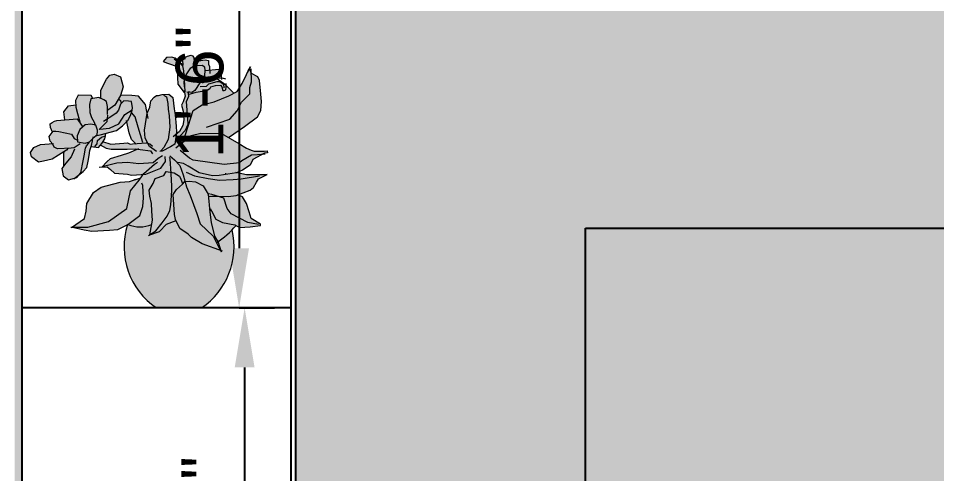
# Model space of a CAD drawing. Header units: inches. Extents: x 213 to 17763, y -4830 to 1802.
# Drawn here: x 4606.13 to 4644.66, y 1043.46 to 1062.54 of the extents above; entities that cross this region are included whole.
import ezdxf

# ---------------------------------------------------------------- set-up
doc = ezdxf.new("R2010")
doc.units = ezdxf.units.IN
doc.header["$MEASUREMENT"] = 0
doc.linetypes.add('ACAD_ISO02W100', pattern=[15, 12, -3])
doc.linetypes.add('AUDIT_D_060311083008-3', pattern=[0])
doc.layers.add('.', color=30, linetype='Continuous')
doc.styles.get("Standard").update_dxf_attribs({"font": 'arial.ttf'})
doc.dimstyles.new('ISO-25', dxfattribs={"dimtxt": 4.5, "dimasz": 2.5, "dimexe": 1.25, "dimexo": 0.625, "dimtad": 1, "dimdec": 0, "dimlunit": 4, "dimtxsty": 'Standard', "dimcen": 2.5, "dimadec": 0, "dimazin": 0, "dimtfac": 1, "dimtdec": 0, "dimtmove": 0, "dimatfit": 3, "dimfxl": 1, "dimarcsym": 0})

# ---------------------------------------------------------------- blocks, each defined once
blk = doc.blocks.new('dreyrtujh')
at = {"lineweight": 0, "true_color": 0x139b48, "transparency": 33554687}
h = blk.add_hatch(color=114, dxfattribs=at)
h.dxf.hatch_style = 1
h.paths.add_polyline_path([(60748.748, 1064.313), (60749.113, 1065.47), (60749.445, 1065.677), (60749.898, 1065.799), (60750.436, 1066.02), (60750.627, 1066.117, 0.026953), (60750.342, 1066.389), (60750.346, 1066.336), (60750.329, 1066.243), (60750.262, 1066.216), (60750.216, 1066.212), (60750.184, 1066.348), (60750.133, 1066.414), (60749.95, 1066.402), (60749.769, 1066.344), (60749.749, 1066.296), (60749.661, 1066.244), (60749.572, 1066.192), (60749.457, 1066.184), (60749.229, 1066.146), (60748.935, 1066.066), (60748.93, 1066.143), (60749.069, 1066.135), (60749.179, 1066.212), (60749.367, 1066.501), (60749.523, 1066.58), (60749.532, 1066.742), (60749.489, 1066.739), (60749.394, 1066.779), (60749.322, 1066.82), (60749.273, 1066.863), (60749.22, 1066.975), (60749.151, 1067.073, 0.004351), (60749.091, 1067.093), (60749.074, 1067.08), (60749.03, 1067.054), (60748.863, 1066.789), (60748.824, 1066.695), (60748.788, 1066.531), (60748.782, 1066.623), (60748.761, 1066.944), (60748.725, 1067.126), (60748.657, 1067.205, 0.008526), (60748.534, 1067.227), (60748.54, 1067.136), (60748.554, 1066.93), (60748.547, 1066.699), (60748.564, 1066.447), (60748.799, 1066.14), (60748.824, 1066.004), (60748.746, 1065.791), (60748.685, 1065.672), (60748.746, 1065.445), (60748.768, 1065.124), (60748.736, 1064.915), (60748.612, 1064.699), (60748.489, 1064.596), (60748.499, 1064.669), (60748.483, 1064.898), (60748.456, 1065.311), (60748.417, 1065.538), (60748.367, 1065.95), (60748.22, 1066.078), (60747.967, 1066.061), (60747.831, 1066.029), (60747.762, 1066.024), (60747.673, 1065.972), (60747.545, 1065.825), (60747.515, 1065.593), (60747.414, 1065.379), (60747.318, 1064.75), (60747.338, 1064.452), (60747.44, 1064.253), (60747.373, 1064.27), (60746.868, 1064.236), (60746.777, 1064.23), (60746.682, 1064.27), (60746.544, 1064.261), (60746.223, 1064.239), (60746.062, 1064.228), (60745.777, 1064.316), (60745.738, 1064.252), (60745.686, 1064.194), (60745.888, 1064.078), (60746.074, 1064.045), (60746.443, 1064.047), (60746.674, 1064.039), (60746.972, 1064.059), (60747.054, 1064.044), (60746.729, 1063.905), (60746.459, 1063.817), (60746.052, 1063.698), (60745.922, 1063.574), (60745.728, 1063.376), (60745.934, 1063.39), (60746.057, 1063.283), (60746.203, 1063.155), (60746.69, 1063.119), (60746.831, 1063.082), (60747.014, 1063.094), (60747.271, 1063.112), (60747.12, 1062.894), (60746.801, 1062.504), (60746.66, 1061.85), (60745.978, 1061.366), (60745.209, 1061.153), (60744.641, 1061.157), (60745.077, 1061.052), (60745.357, 1061.002), (60746.023, 1061.047), (60746.321, 1061.067), (60746.7, 1061.254, 0.20268), (60747.583, 1061.255), (60747.612, 1061.407), (60747.589, 1061.751), (60747.57, 1062.026), (60747.506, 1062.298), (60747.491, 1062.528), (60747.636, 1062.768), (60747.715, 1062.957), (60748.03, 1063.071), (60748.113, 1063.215), (60748.299, 1063.185), (60748.303, 1063.135), (60748.319, 1062.883), (60748.332, 1062.699), (60748.321, 1062.514), (60748.3, 1062.144), (60748.288, 1061.982), (60748.256, 1061.773), (60748.155, 1061.559), (60747.964, 1061.316), (60747.73, 1061.023), (60747.511, 1060.875), (60747.871, 1060.987), (60748.129, 1061.258), (60748.484, 1061.397), (60748.463, 1061.441), (60748.427, 1061.623), (60748.378, 1062.357), (60748.503, 1062.55), (60748.72, 1062.749), (60748.81, 1062.851), (60748.811, 1062.847), (60748.967, 1062.857), (60749.199, 1062.827), (60749.485, 1062.685), (60749.66, 1062.387), (60749.807, 1062.361), (60750.03, 1062.296), (60750.411, 1062.287), (60750.708, 1062.33), (60751.225, 1062.526), (60751.357, 1062.627), (60751.459, 1062.818), (60751.543, 1062.939), (60751.855, 1063.098), (60751.786, 1063.093), (60751.095, 1063.093), (60750.744, 1063.171), (60750.945, 1063.267), (60751.232, 1063.448), (60751.333, 1063.662), (60751.755, 1063.897), (60751.87, 1063.905), (60751.865, 1063.974), (60751.75, 1063.966), (60751.382, 1063.964), (60751.264, 1064.003), (60751.097, 1064.083), (60750.809, 1064.248), (60750.162, 1064.619), (60749.4, 1064.637), (60749.038, 1064.544)])
at = {"lineweight": 0, "true_color": 0xed1f24, "transparency": 33554687}
h = blk.add_hatch(color=240, dxfattribs=at)
h.dxf.hatch_style = 1
h.paths.add_polyline_path([(60748.448, 1067.13), (60748.553, 1066.953), (60748.54, 1067.136), (60748.531, 1067.274), (60748.526, 1067.343), (60748.453, 1067.407), (60748.312, 1067.443), (60748.128, 1067.431), (60748, 1067.284), (60748.165, 1067.226), (60748.283, 1067.188)])
h = blk.add_hatch(color=240, dxfattribs=at)
h.dxf.hatch_style = 1
h.paths.add_polyline_path([(60748.776, 1067.405), (60748.734, 1067.334), (60748.744, 1067.187, 0.006113), (60748.657, 1067.205), (60748.725, 1067.126), (60748.761, 1066.944), (60748.782, 1066.623), (60748.788, 1066.531), (60748.824, 1066.695), (60748.863, 1066.789), (60749.03, 1067.054), (60749.074, 1067.08), (60749.14, 1067.13), (60749.163, 1067.132), (60749.143, 1067.43), (60749.092, 1067.496), (60749.045, 1067.516), (60748.909, 1067.483)])
h = blk.add_hatch(color=240, dxfattribs=at)
h.dxf.hatch_style = 1
h.paths.add_polyline_path([(60749.68, 1067.328), (60749.564, 1067.343), (60749.152, 1067.293), (60749.163, 1067.132), (60749.255, 1067.138), (60749.461, 1067.152), (60749.535, 1067.088), (60749.544, 1066.95), (60749.523, 1066.58), (60749.367, 1066.501), (60749.179, 1066.212), (60749.069, 1066.135), (60748.93, 1066.143), (60748.935, 1066.066), (60749.229, 1066.146), (60749.457, 1066.184), (60749.572, 1066.192), (60749.661, 1066.244), (60749.749, 1066.296), (60749.769, 1066.344), (60749.95, 1066.402), (60750.133, 1066.414), (60750.184, 1066.348), (60750.216, 1066.212), (60750.262, 1066.216), (60750.329, 1066.243), (60750.346, 1066.336), (60750.342, 1066.389, 0.030436), (60749.989, 1066.658), (60750.162, 1066.67), (60750.148, 1066.876), (60750.141, 1066.991), (60750.07, 1067.009), (60749.727, 1066.97), (60749.718, 1067.1), (60749.689, 1067.191)])
at = {"lineweight": 0, "true_color": 0x139b48, "transparency": 33554687}
h = blk.add_hatch(color=114, dxfattribs=at)
h.dxf.hatch_style = 1
h.paths.add_polyline_path([(60751.02, 1064.885), (60751.503, 1065.24), (60751.626, 1065.478), (60751.65, 1065.802), (60751.631, 1066.077), (60751.574, 1066.58), (60751.519, 1066.715), (60751.272, 1066.841), (60751.271, 1066.859), (60751.204, 1067.024), (60751.158, 1066.944), (60751.098, 1066.802), (60750.936, 1066.468), (60750.748, 1066.179), (60750.436, 1066.02), (60749.898, 1065.799), (60749.445, 1065.677), (60749.113, 1065.47), (60748.748, 1064.313), (60749.038, 1064.544), (60749.4, 1064.637), (60750.162, 1064.619), (60750.423, 1064.47)], flags=17)
at = {"lineweight": 0, "true_color": 0xed1f24, "transparency": 33554687}
h = blk.add_hatch(color=240, dxfattribs=at)
h.dxf.hatch_style = 1
h.paths.add_polyline_path([(60749.255, 1067.138), (60749.14, 1067.13), (60749.091, 1067.093, -0.004351), (60749.151, 1067.073), (60749.22, 1066.975), (60749.273, 1066.863), (60749.322, 1066.82), (60749.394, 1066.779), (60749.489, 1066.739), (60749.532, 1066.742), (60749.544, 1066.95), (60749.535, 1067.088), (60749.461, 1067.152)], flags=17)
h = blk.add_hatch(color=240, dxfattribs=at)
h.dxf.hatch_style = 1
h.paths.add_polyline_path([(60745.35, 1065.217), (60745.454, 1065.04), (60745.486, 1064.932), (60745.508, 1064.928), (60745.566, 1064.748), (60745.557, 1064.548), (60745.67, 1064.57), (60746.282, 1064.727), (60746.501, 1064.903), (60746.695, 1065.1), (60746.797, 1065.291), (60746.835, 1065.409), (60746.854, 1065.479), (60746.871, 1065.573), (60746.832, 1065.8), (60746.716, 1065.816), (60746.554, 1065.828), (60746.462, 1065.74), (60746.439, 1065.82), (60746.351, 1065.897), (60746.425, 1066.026), (60746.518, 1066.355), (60746.425, 1066.717), (60746.187, 1066.817), (60746.028, 1066.783), (60745.9, 1066.636), (60745.697, 1066.231), (60745.701, 1065.917), (60745.623, 1065.949), (60745.327, 1065.906), (60745.272, 1065.695), (60745.292, 1065.397)])
h = blk.add_hatch(color=240, dxfattribs=at)
h.dxf.hatch_style = 1
h.paths.add_polyline_path([(60745.272, 1065.695), (60745.327, 1065.906), (60745.404, 1065.917), (60745.342, 1066.022), (60744.857, 1066.036), (60744.755, 1065.845), (60744.772, 1065.592), (60744.833, 1065.366), (60744.894, 1065.14), (60744.925, 1065.009), (60744.824, 1065.158), (60744.067, 1065.107), (60743.976, 1065.078), (60743.888, 1065.026), (60743.822, 1064.976), (60743.831, 1064.838), (60743.905, 1064.671), (60743.932, 1064.707), (60744.024, 1064.713), (60744.14, 1064.698), (60744.608, 1064.591), (60744.711, 1064.437), (60744.83, 1064.376), (60744.82, 1064.536), (60744.919, 1064.773), (60745.115, 1064.948), (60745.321, 1064.961), (60745.486, 1064.932), (60745.454, 1065.04), (60745.35, 1065.217), (60745.292, 1065.397)])
at = {"lineweight": 0, "true_color": 0x139b48, "transparency": 33554687}
h = blk.add_hatch(color=114, dxfattribs=at)
h.dxf.hatch_style = 1
h.paths.add_polyline_path([(60746.871, 1065.573), (60746.854, 1065.479), (60746.835, 1065.409), (60746.797, 1065.291), (60746.695, 1065.1), (60746.657, 1065.061), (60746.749, 1064.643), (60746.835, 1064.395), (60746.986, 1064.244), (60747.373, 1064.27), (60747.44, 1064.253), (60747.338, 1064.452), (60747.318, 1064.75), (60747.412, 1065.367), (60747.346, 1065.697), (60747.095, 1066.002), (60746.84, 1066.031), (60746.429, 1066.039), (60746.425, 1066.026), (60746.351, 1065.897), (60746.439, 1065.82), (60746.462, 1065.74), (60746.554, 1065.828), (60746.716, 1065.816), (60746.832, 1065.8)])
at = {"lineweight": 0, "true_color": 0xed1f24, "transparency": 33554687}
h = blk.add_hatch(color=240, dxfattribs=at)
h.dxf.hatch_style = 1
h.paths.add_polyline_path([(60744.824, 1065.158), (60744.925, 1065.009), (60744.894, 1065.14), (60744.833, 1065.366), (60744.772, 1065.592), (60744.766, 1065.681), (60744.492, 1065.643), (60744.322, 1065.424), (60744.361, 1065.127)], flags=17)
h = blk.add_hatch(color=240, dxfattribs=at)
h.dxf.hatch_style = 1
h.paths.add_polyline_path([(60744.82, 1064.536), (60744.835, 1064.307), (60745.115, 1064.257), (60745.273, 1064.313), (60745.445, 1064.486), (60745.506, 1064.539), (60745.557, 1064.548), (60745.566, 1064.748), (60745.508, 1064.928), (60745.321, 1064.961), (60745.115, 1064.948), (60744.919, 1064.773)])
h = blk.add_hatch(color=240, dxfattribs=at)
h.dxf.hatch_style = 1
h.paths.add_polyline_path([(60744.14, 1064.698), (60744.024, 1064.713), (60743.932, 1064.707), (60743.784, 1064.512), (60743.819, 1064.331), (60743.919, 1064.222), (60743.972, 1064.11), (60744.092, 1064.049), (60744.482, 1064.076), (60744.418, 1064.002), (60744.323, 1063.943, 0.037131), (60744.315, 1063.401), (60744.256, 1063.323), (60744.297, 1063.05), (60744.492, 1062.902), (60744.74, 1062.972), (60744.907, 1063.105), (60744.958, 1063.163), (60745.044, 1063.607), (60745.077, 1063.793), (60745.127, 1064.073), (60745.167, 1064.168), (60745.253, 1064.266), (60745.273, 1064.313), (60745.115, 1064.257), (60744.835, 1064.307), (60744.83, 1064.376), (60744.711, 1064.437), (60744.608, 1064.591)])
h = blk.add_hatch(color=240, dxfattribs=at)
h.dxf.hatch_style = 1
h.paths.add_polyline_path([(60745.386, 1064.344), (60745.351, 1064.18), (60745.337, 1064.136), (60745.609, 1064.106), (60745.738, 1064.252), (60745.842, 1064.421), (60745.878, 1064.623), (60745.67, 1064.57), (60745.506, 1064.539), (60745.445, 1064.486), (60745.398, 1064.439)])
h = blk.add_hatch(color=240, dxfattribs=at)
h.dxf.hatch_style = 1
h.paths.add_polyline_path([(60743.972, 1064.11), (60743.919, 1064.222), (60743.899, 1064.244), (60743.458, 1064.214), (60743.212, 1064.105), (60743.087, 1063.913), (60743.12, 1063.754), (60743.387, 1063.564), (60743.569, 1063.6), (60743.887, 1063.667), (60744.13, 1063.822), (60744.418, 1064.002), (60744.482, 1064.076), (60744.092, 1064.049)])
h = blk.add_hatch(color=240, dxfattribs=at)
h.dxf.hatch_style = 1
h.paths.add_polyline_path([(60745.294, 1063.992), (60745.351, 1064.18), (60745.386, 1064.344), (60745.398, 1064.439), (60745.273, 1064.313), (60745.253, 1064.266), (60745.167, 1064.168), (60745.127, 1064.073), (60745.077, 1063.793), (60745.044, 1063.607), (60744.958, 1063.163), (60744.907, 1063.105), (60745.047, 1063.215), (60745.175, 1063.362), (60745.229, 1063.596), (60745.261, 1063.806)])
at = {"lineweight": 0, "true_color": 0x139b48, "transparency": 33554687}
h = blk.add_hatch(color=114, dxfattribs=at)
h.dxf.hatch_style = 1
h.paths.add_polyline_path([(60748.3, 1062.144), (60748.321, 1062.514), (60748.332, 1062.699), (60748.319, 1062.883), (60748.303, 1063.135), (60748.299, 1063.185), (60748.113, 1063.215), (60748.03, 1063.071), (60747.715, 1062.957), (60747.636, 1062.768), (60747.491, 1062.528), (60747.506, 1062.298), (60747.57, 1062.026), (60747.589, 1061.751), (60747.612, 1061.407), (60747.511, 1060.875), (60747.73, 1061.023), (60747.964, 1061.316), (60748.155, 1061.559), (60748.256, 1061.773), (60748.288, 1061.982)])
h = blk.add_hatch(color=114, dxfattribs=at)
h.dxf.hatch_style = 1
h.paths.add_polyline_path([(60745.422, 1062.434), (60745.173, 1062.026), (60745.146, 1061.748), (60745.095, 1061.468), (60744.641, 1061.157), (60745.209, 1061.153), (60745.978, 1061.366), (60746.66, 1061.85), (60746.801, 1062.504), (60747.12, 1062.894), (60747.183, 1062.985), (60746.754, 1062.847), (60746.41, 1062.823), (60745.708, 1062.638)], flags=17)
h = blk.add_hatch(color=114, dxfattribs=at)
h.dxf.hatch_style = 1
h.paths.add_polyline_path([(60749.002, 1062.33), (60748.866, 1062.643), (60748.811, 1062.847), (60748.806, 1062.847), (60748.72, 1062.749), (60748.503, 1062.55), (60748.378, 1062.357), (60748.427, 1061.623), (60748.463, 1061.441), (60748.624, 1061.107), (60748.937, 1060.897), (60749.061, 1060.768), (60749.445, 1060.54), (60750.127, 1060.295), (60749.864, 1060.822), (60749.373, 1061.272), (60749.255, 1061.656)])
h = blk.add_hatch(color=114, dxfattribs=at)
h.dxf.hatch_style = 1
h.paths.add_polyline_path([(60749.255, 1061.656), (60749.373, 1061.272), (60749.864, 1060.822), (60749.985, 1060.579, 0.004102), (60750.035, 1060.612), (60749.91, 1060.825), (60749.785, 1061.323), (60749.735, 1061.711), (60749.668, 1062.375), (60749.485, 1062.685), (60749.199, 1062.827), (60748.967, 1062.857), (60748.811, 1062.847), (60748.866, 1062.643), (60749.002, 1062.33)])
h = blk.add_hatch(color=114, dxfattribs=at)
h.dxf.hatch_style = 1
h.paths.add_polyline_path([(60749.735, 1061.711), (60749.785, 1061.323), (60749.91, 1060.825), (60750.035, 1060.612, 0.062297), (60750.712, 1061.216), (60750.834, 1061.14), (60751.224, 1061.167), (60751.613, 1061.216), (60751.61, 1061.262), (60751.273, 1061.469), (60751.187, 1061.717), (60751.097, 1062.033), (60750.942, 1062.276), (60750.773, 1062.354), (60750.708, 1062.33), (60750.411, 1062.287), (60749.903, 1062.299), (60749.675, 1062.299)])
at = {"lineweight": 0, "transparency": 33554687}
h = blk.add_hatch(color=143, dxfattribs=at)
h.dxf.hatch_style = 1
h.paths.add_polyline_path([(60750.56, 1061.052, -0.046943), (60750.035, 1060.612), (60750.041, 1060.603), (60750.147, 1060.273), (60750.131, 1060.287), (60750.127, 1060.295), (60749.445, 1060.54), (60749.061, 1060.768), (60748.937, 1060.897), (60748.624, 1061.107), (60748.484, 1061.397), (60748.129, 1061.258), (60747.871, 1060.987), (60747.511, 1060.875), (60747.583, 1061.255, -0.20268), (60746.7, 1061.254), (60746.687, 1061.247, 0.33585), (60747.762, 1058.167), (60749.428, 1058.167, 0.313194)])
at = {"lineweight": 0}
for p, q in [((60748.128, 1067.431), (60748, 1067.284)), ((60748, 1067.284), (60748.165, 1067.226)), ((60748.312, 1067.443), (60748.128, 1067.431)), ((60748.165, 1067.226), (60748.283, 1067.188)), ((60748.453, 1067.407), (60748.312, 1067.443)), ((60748.409, 1067.381), (60748.65, 1067.213)), ((60748.526, 1067.343), (60748.453, 1067.407)), ((60748.531, 1067.274), (60748.526, 1067.343)), ((60748.54, 1067.136), (60748.531, 1067.274)), ((60748.734, 1067.334), (60748.776, 1067.405)), ((60748.747, 1067.15), (60748.734, 1067.334)), ((60748.776, 1067.405), (60748.909, 1067.483)), ((60748.909, 1067.483), (60749.045, 1067.516)), ((60749.045, 1067.516), (60749.092, 1067.496)), ((60749.092, 1067.496), (60749.143, 1067.43)), ((60749.143, 1067.43), (60749.164, 1067.109)), ((60749.152, 1067.293), (60749.564, 1067.343)), ((60749.564, 1067.343), (60749.68, 1067.328)), ((60749.68, 1067.328), (60749.689, 1067.191)), ((60748.283, 1067.188), (60748.448, 1067.13)), ((60748.448, 1067.13), (60748.553, 1066.953)), ((60748.554, 1066.93), (60748.54, 1067.136)), ((60748.547, 1066.699), (60748.554, 1066.93)), ((60748.65, 1067.213), (60748.725, 1067.126)), ((60748.725, 1067.126), (60748.761, 1066.944)), ((60748.761, 1066.944), (60748.782, 1066.623)), ((60748.863, 1066.789), (60749.03, 1067.054)), ((60749.03, 1067.054), (60749.074, 1067.08)), ((60749.074, 1067.08), (60749.14, 1067.13)), ((60749.14, 1067.13), (60749.255, 1067.138)), ((60749.143, 1067.085), (60749.22, 1066.975)), ((60749.22, 1066.975), (60749.273, 1066.863)), ((60749.255, 1067.138), (60749.461, 1067.152)), ((60749.461, 1067.152), (60749.535, 1067.088)), ((60749.544, 1066.95), (60749.523, 1066.58)), ((60749.535, 1067.088), (60749.544, 1066.95)), ((60749.567, 1066.952), (60750.07, 1067.009)), ((60749.689, 1067.191), (60749.718, 1067.1)), ((60749.718, 1067.1), (60749.735, 1066.848)), ((60750.07, 1067.009), (60750.141, 1066.991)), ((60750.141, 1066.991), (60750.148, 1066.876)), ((60751.098, 1066.802), (60751.158, 1066.944)), ((60751.241, 1067.088), (60751.117, 1066.872)), ((60751.158, 1066.944), (60751.241, 1067.088)), ((60751.28, 1066.837), (60751.204, 1067.024)), ((60751.278, 1066.537), (60751.268, 1067.02)), ((60745.697, 1066.231), (60745.9, 1066.636)), ((60745.9, 1066.636), (60746.028, 1066.783)), ((60746.028, 1066.783), (60746.187, 1066.817)), ((60746.187, 1066.817), (60746.425, 1066.717)), ((60746.425, 1066.717), (60746.518, 1066.355)), ((60748.564, 1066.447), (60748.547, 1066.699)), ((60748.782, 1066.623), (60748.798, 1066.393)), ((60748.788, 1066.531), (60748.824, 1066.695)), ((60748.824, 1066.695), (60748.863, 1066.789)), ((60749.273, 1066.863), (60749.322, 1066.82)), ((60749.322, 1066.82), (60749.394, 1066.779)), ((60749.523, 1066.58), (60749.367, 1066.501)), ((60749.394, 1066.779), (60749.489, 1066.739)), ((60749.592, 1066.585), (60749.46, 1066.484)), ((60749.489, 1066.739), (60749.535, 1066.742)), ((60749.91, 1066.653), (60749.592, 1066.585)), ((60749.693, 1066.454), (60750.009, 1066.544)), ((60750.208, 1066.673), (60749.91, 1066.653)), ((60750.009, 1066.544), (60750.101, 1066.55)), ((60750.101, 1066.55), (60750.198, 1066.488)), ((60750.148, 1066.876), (60750.165, 1066.624)), ((60750.326, 1066.634), (60750.208, 1066.673)), ((60750.936, 1066.468), (60751.098, 1066.802)), ((60751.519, 1066.715), (60751.28, 1066.837)), ((60751.574, 1066.58), (60751.519, 1066.715)), ((60751.631, 1066.077), (60751.574, 1066.58)), ((60745.701, 1065.917), (60745.697, 1066.231)), ((60746.518, 1066.355), (60746.425, 1066.026)), ((60748.799, 1066.14), (60748.564, 1066.447)), ((60748.787, 1066.208), (60748.824, 1066.004)), ((60748.801, 1066.348), (60748.788, 1066.531)), ((60748.798, 1066.393), (60748.813, 1066.164)), ((60749.179, 1066.212), (60749.069, 1066.135)), ((60749.367, 1066.501), (60749.179, 1066.212)), ((60749.376, 1066.363), (60749.606, 1066.379)), ((60749.572, 1066.192), (60749.661, 1066.244)), ((60749.606, 1066.379), (60749.693, 1066.454)), ((60749.661, 1066.244), (60749.749, 1066.296)), ((60749.749, 1066.296), (60749.769, 1066.344)), ((60749.769, 1066.344), (60749.95, 1066.402)), ((60749.95, 1066.402), (60750.133, 1066.414)), ((60750.133, 1066.414), (60750.184, 1066.348)), ((60750.184, 1066.348), (60750.216, 1066.212)), ((60750.198, 1066.488), (60750.246, 1066.445)), ((60750.216, 1066.212), (60750.262, 1066.216)), ((60750.246, 1066.445), (60750.256, 1066.307)), ((60750.262, 1066.216), (60750.329, 1066.243)), ((60750.329, 1066.243), (60750.346, 1066.336)), ((60750.346, 1066.336), (60750.337, 1066.474)), ((60750.748, 1066.179), (60750.936, 1066.468)), ((60751.215, 1066.095), (60751.223, 1066.326)), ((60751.223, 1066.326), (60751.278, 1066.537)), ((60744.857, 1066.036), (60744.755, 1065.845)), ((60745.342, 1066.022), (60744.857, 1066.036)), ((60745.327, 1065.906), (60745.272, 1065.695)), ((60745.623, 1065.949), (60745.327, 1065.906)), ((60745.404, 1065.917), (60745.342, 1066.022)), ((60745.813, 1065.87), (60745.623, 1065.949)), ((60745.91, 1065.807), (60745.813, 1065.87)), ((60746.425, 1066.026), (60746.219, 1065.667)), ((60746.439, 1065.82), (60746.351, 1065.897)), ((60746.84, 1066.031), (60746.429, 1066.039)), ((60747.095, 1066.002), (60746.84, 1066.031)), ((60747.346, 1065.697), (60747.095, 1066.002)), ((60747.545, 1065.825), (60747.673, 1065.972)), ((60747.673, 1065.972), (60747.762, 1066.024)), ((60747.762, 1066.024), (60747.831, 1066.029)), ((60747.831, 1066.029), (60747.967, 1066.061)), ((60747.967, 1066.061), (60748.22, 1066.078)), ((60748.015, 1066.041), (60748.134, 1065.98)), ((60748.134, 1065.98), (60748.174, 1065.729)), ((60748.22, 1066.078), (60748.367, 1065.95)), ((60748.367, 1065.95), (60748.417, 1065.538)), ((60748.824, 1066.004), (60748.746, 1065.791)), ((60748.94, 1065.988), (60748.861, 1065.799)), ((60749.069, 1066.135), (60748.884, 1066.146)), ((60748.998, 1066.153), (60748.929, 1066.149)), ((60748.929, 1066.149), (60748.94, 1065.988)), ((60748.935, 1066.066), (60749.229, 1066.146)), ((60749.229, 1066.146), (60749.457, 1066.184)), ((60749.457, 1066.184), (60749.572, 1066.192)), ((60749.898, 1065.799), (60750.436, 1066.02)), ((60750.436, 1066.02), (60750.748, 1066.179)), ((60750.914, 1065.776), (60751.215, 1066.095)), ((60751.65, 1065.802), (60751.631, 1066.077)), ((60744.322, 1065.424), (60744.492, 1065.643)), ((60744.492, 1065.643), (60744.766, 1065.681)), ((60744.755, 1065.845), (60744.772, 1065.592)), ((60744.772, 1065.592), (60744.833, 1065.366)), ((60745.272, 1065.695), (60745.292, 1065.397)), ((60745.945, 1065.625), (60745.91, 1065.807)), ((60745.942, 1065.326), (60745.945, 1065.625)), ((60746.219, 1065.667), (60745.954, 1065.488)), ((60746.424, 1065.704), (60746.346, 1065.491)), ((60746.554, 1065.828), (60746.424, 1065.704)), ((60746.462, 1065.74), (60746.439, 1065.82)), ((60746.716, 1065.816), (60746.554, 1065.828)), ((60746.832, 1065.8), (60746.716, 1065.816)), ((60746.871, 1065.573), (60746.832, 1065.8)), ((60746.854, 1065.479), (60746.871, 1065.573)), ((60747.451, 1065.174), (60747.346, 1065.697)), ((60747.414, 1065.379), (60747.515, 1065.593)), ((60747.515, 1065.593), (60747.545, 1065.825)), ((60748.174, 1065.729), (60748.188, 1065.523)), ((60748.188, 1065.523), (60748.228, 1065.272)), ((60748.417, 1065.538), (60748.456, 1065.311)), ((60748.746, 1065.791), (60748.685, 1065.672)), ((60748.685, 1065.672), (60748.746, 1065.445)), ((60748.861, 1065.799), (60748.87, 1065.661)), ((60748.87, 1065.661), (60748.882, 1065.478)), ((60749.113, 1065.47), (60749.445, 1065.677)), ((60749.445, 1065.677), (60749.898, 1065.799)), ((60750.75, 1065.465), (60750.914, 1065.776)), ((60751.626, 1065.478), (60751.65, 1065.802)), ((60744.361, 1065.127), (60744.322, 1065.424)), ((60744.833, 1065.366), (60744.894, 1065.14)), ((60745.292, 1065.397), (60745.35, 1065.217)), ((60745.35, 1065.217), (60745.454, 1065.04)), ((60746.173, 1065.318), (60745.798, 1065.063)), ((60745.944, 1065.303), (60745.915, 1065.047)), ((60746.262, 1065.37), (60746.173, 1065.318)), ((60746.346, 1065.491), (60746.262, 1065.37)), ((60746.357, 1064.985), (60746.588, 1065.323)), ((60746.588, 1065.323), (60746.852, 1065.502)), ((60746.695, 1065.1), (60746.797, 1065.291)), ((60746.797, 1065.291), (60746.835, 1065.409)), ((60746.963, 1065.233), (60746.833, 1065.402)), ((60746.835, 1065.409), (60746.854, 1065.479)), ((60747.081, 1064.85), (60746.963, 1065.233)), ((60747.318, 1064.75), (60747.414, 1065.379)), ((60748.228, 1065.272), (60748.256, 1064.86)), ((60748.456, 1065.311), (60748.483, 1064.898)), ((60748.746, 1065.445), (60748.768, 1065.124)), ((60748.748, 1064.313), (60749.113, 1065.47)), ((60748.882, 1065.478), (60748.902, 1065.18)), ((60748.902, 1065.18), (60748.918, 1064.95)), ((60750.472, 1065.147), (60750.75, 1065.465)), ((60751.02, 1064.885), (60751.503, 1065.24)), ((60751.503, 1065.24), (60751.626, 1065.478)), ((60743.822, 1064.976), (60743.888, 1065.026)), ((60743.831, 1064.838), (60743.822, 1064.976)), ((60743.905, 1064.671), (60743.831, 1064.838)), ((60743.888, 1065.026), (60743.976, 1065.078)), ((60743.976, 1065.078), (60744.067, 1065.107)), ((60744.067, 1065.107), (60744.824, 1065.158)), ((60744.824, 1065.158), (60745.003, 1064.894)), ((60744.894, 1065.14), (60744.925, 1065.009)), ((60745.115, 1064.948), (60744.919, 1064.773)), ((60745.321, 1064.961), (60745.115, 1064.948)), ((60745.508, 1064.928), (60745.321, 1064.961)), ((60745.454, 1065.04), (60745.486, 1064.932)), ((60745.566, 1064.748), (60745.508, 1064.928)), ((60745.742, 1064.875), (60745.633, 1064.775)), ((60745.915, 1065.047), (60745.742, 1064.875)), ((60746.022, 1064.824), (60746.357, 1064.985)), ((60746.282, 1064.727), (60746.501, 1064.903)), ((60746.501, 1064.903), (60746.695, 1065.1)), ((60746.749, 1064.643), (60746.649, 1065.097)), ((60747.257, 1064.286), (60747.081, 1064.85)), ((60748.256, 1064.86), (60748.195, 1064.395)), ((60748.483, 1064.898), (60748.499, 1064.669)), ((60748.736, 1064.915), (60748.612, 1064.699)), ((60748.768, 1065.124), (60748.736, 1064.915)), ((60748.918, 1064.95), (60748.817, 1064.736)), ((60749.616, 1064.859), (60750.472, 1065.147)), ((60750.423, 1064.47), (60751.02, 1064.885)), ((60743.784, 1064.512), (60743.932, 1064.707)), ((60743.819, 1064.331), (60743.784, 1064.512)), ((60743.932, 1064.707), (60744.024, 1064.713)), ((60744.024, 1064.713), (60744.14, 1064.698)), ((60744.14, 1064.698), (60744.608, 1064.591)), ((60744.608, 1064.591), (60744.711, 1064.437)), ((60744.919, 1064.773), (60744.82, 1064.536)), ((60744.82, 1064.536), (60744.835, 1064.307)), ((60745.445, 1064.486), (60745.533, 1064.561)), ((60745.488, 1064.535), (60745.67, 1064.57)), ((60745.557, 1064.54), (60745.566, 1064.748)), ((60745.656, 1064.777), (60746.022, 1064.824)), ((60745.67, 1064.57), (60746.282, 1064.727)), ((60745.722, 1064.482), (60745.88, 1064.538)), ((60745.842, 1064.421), (60745.878, 1064.623)), ((60746.835, 1064.395), (60746.749, 1064.643)), ((60747.338, 1064.452), (60747.318, 1064.75)), ((60748.612, 1064.699), (60748.372, 1064.499)), ((60748.499, 1064.669), (60748.436, 1064.227)), ((60748.469, 1064.091), (60749.038, 1064.544)), ((60748.817, 1064.736), (60748.473, 1064.367)), ((60749.038, 1064.544), (60749.4, 1064.637)), ((60749.4, 1064.637), (60750.162, 1064.619)), ((60750.162, 1064.619), (60750.809, 1064.248)), ((60743.212, 1064.105), (60743.458, 1064.214)), ((60743.458, 1064.214), (60743.94, 1064.247)), ((60743.919, 1064.222), (60743.819, 1064.331)), ((60743.972, 1064.11), (60743.919, 1064.222)), ((60744.711, 1064.437), (60744.83, 1064.376)), ((60744.931, 1064.244), (60744.777, 1064.142)), ((60744.835, 1064.307), (60745.115, 1064.257)), ((60745.115, 1064.257), (60745.273, 1064.313)), ((60745.127, 1064.073), (60745.167, 1064.168)), ((60745.167, 1064.168), (60745.253, 1064.266)), ((60745.253, 1064.266), (60745.273, 1064.313)), ((60745.273, 1064.313), (60745.445, 1064.486)), ((60745.294, 1063.992), (60745.351, 1064.18)), ((60745.351, 1064.18), (60745.386, 1064.344)), ((60745.386, 1064.344), (60745.401, 1064.46)), ((60745.405, 1064.492), (60745.407, 1064.492)), ((60745.469, 1064.142), (60745.554, 1064.24)), ((60745.554, 1064.24), (60745.569, 1064.356)), ((60745.569, 1064.356), (60745.722, 1064.482)), ((60745.609, 1064.106), (60745.738, 1064.252)), ((60745.672, 1064.202), (60745.888, 1064.078)), ((60745.738, 1064.252), (60745.842, 1064.421)), ((60745.756, 1064.323), (60746.062, 1064.228)), ((60746.062, 1064.228), (60746.223, 1064.239)), ((60746.223, 1064.239), (60746.544, 1064.261)), ((60746.544, 1064.261), (60746.682, 1064.27)), ((60746.682, 1064.27), (60746.777, 1064.23)), ((60746.777, 1064.23), (60746.868, 1064.236)), ((60747.008, 1064.223), (60746.835, 1064.395)), ((60746.868, 1064.236), (60747.373, 1064.27)), ((60747.497, 1064.141), (60747.338, 1064.452)), ((60747.373, 1064.27), (60747.514, 1064.234)), ((60747.514, 1064.234), (60747.612, 1064.148)), ((60748.195, 1064.395), (60748.03, 1064.107)), ((60748.436, 1064.227), (60748.282, 1064.124)), ((60750.809, 1064.248), (60751.097, 1064.083)), ((60743.087, 1063.913), (60743.212, 1064.105)), ((60743.12, 1063.754), (60743.087, 1063.913)), ((60744.13, 1063.822), (60743.887, 1063.667)), ((60744.092, 1064.049), (60743.972, 1064.11)), ((60744.597, 1064.083), (60744.092, 1064.049)), ((60744.418, 1064.002), (60744.13, 1063.822)), ((60744.482, 1064.076), (60744.418, 1064.002)), ((60744.714, 1064.045), (60744.595, 1063.761)), ((60744.711, 1064.091), (60744.597, 1064.083)), ((60744.777, 1064.142), (60744.711, 1064.091)), ((60745.077, 1063.793), (60745.127, 1064.073)), ((60745.261, 1063.806), (60745.294, 1063.992)), ((60745.337, 1064.136), (60745.609, 1064.106)), ((60745.888, 1064.078), (60746.074, 1064.045)), ((60746.052, 1063.698), (60746.459, 1063.817)), ((60746.074, 1064.045), (60746.443, 1064.047)), ((60746.443, 1064.047), (60746.674, 1064.039)), ((60746.459, 1063.817), (60746.729, 1063.905)), ((60746.674, 1064.039), (60746.972, 1064.059)), ((60746.729, 1063.905), (60747.11, 1064.068)), ((60746.972, 1064.059), (60747.159, 1064.026)), ((60747.159, 1064.026), (60747.531, 1063.982)), ((60747.763, 1063.951), (60747.497, 1064.141)), ((60747.531, 1063.982), (60747.607, 1063.872)), ((60747.97, 1063.965), (60747.878, 1063.959)), ((60748.03, 1064.107), (60747.923, 1063.985)), ((60748.282, 1064.124), (60747.97, 1063.965)), ((60748.978, 1063.71), (60748.637, 1063.987)), ((60751.276, 1063.819), (60750.921, 1063.611)), ((60751.097, 1064.083), (60751.264, 1064.003)), ((60751.264, 1064.003), (60751.382, 1063.964)), ((60751.506, 1063.835), (60751.276, 1063.819)), ((60751.755, 1063.897), (60751.333, 1063.662)), ((60751.382, 1063.964), (60751.75, 1063.966)), ((60751.781, 1063.853), (60751.506, 1063.835)), ((60751.75, 1063.966), (60751.865, 1063.974)), ((60751.87, 1063.905), (60751.755, 1063.897)), ((60751.865, 1063.974), (60751.87, 1063.905)), ((60743.387, 1063.564), (60743.12, 1063.754)), ((60743.569, 1063.6), (60743.387, 1063.564)), ((60743.887, 1063.667), (60743.569, 1063.6)), ((60744.404, 1063.518), (60744.256, 1063.323)), ((60744.595, 1063.761), (60744.404, 1063.518)), ((60744.958, 1063.163), (60745.044, 1063.607)), ((60745.044, 1063.607), (60745.077, 1063.793)), ((60745.175, 1063.362), (60745.229, 1063.596)), ((60745.229, 1063.596), (60745.261, 1063.806)), ((60745.728, 1063.376), (60745.922, 1063.574)), ((60745.749, 1063.401), (60746.294, 1063.53)), ((60745.922, 1063.574), (60746.052, 1063.698)), ((60746.294, 1063.53), (60746.684, 1063.556)), ((60746.684, 1063.556), (60747.101, 1063.515)), ((60747.101, 1063.515), (60747.629, 1063.55)), ((60747.288, 1063.136), (60747.68, 1063.485)), ((60747.629, 1063.55), (60747.826, 1063.702)), ((60747.68, 1063.485), (60747.79, 1063.561)), ((60747.826, 1063.702), (60747.981, 1063.805)), ((60747.92, 1063.34), (60748.088, 1063.581)), ((60748.088, 1063.581), (60748.076, 1063.765)), ((60748.265, 1063.685), (60748.239, 1063.73)), ((60748.258, 1063.8), (60748.429, 1063.65)), ((60748.303, 1063.135), (60748.265, 1063.685)), ((60748.429, 1063.65), (60748.628, 1063.433)), ((60748.761, 1063.512), (60748.552, 1063.544)), ((60748.93, 1063.408), (60748.761, 1063.512)), ((60749.122, 1063.628), (60748.978, 1063.71)), ((60750.262, 1063.474), (60749.122, 1063.628)), ((60750.834, 1063.536), (60750.262, 1063.474)), ((60750.921, 1063.611), (60750.834, 1063.536)), ((60751.333, 1063.662), (60751.232, 1063.448)), ((60744.256, 1063.323), (60744.297, 1063.05)), ((60744.697, 1062.938), (60745.047, 1063.215)), ((60744.808, 1062.992), (60744.958, 1063.163)), ((60745.047, 1063.215), (60745.175, 1063.362)), ((60745.636, 1063.37), (60745.934, 1063.39)), ((60745.934, 1063.39), (60746.057, 1063.283)), ((60746.057, 1063.283), (60746.203, 1063.155)), ((60746.203, 1063.155), (60746.69, 1063.119)), ((60747.12, 1062.894), (60747.288, 1063.136)), ((60747.359, 1063.118), (60747.92, 1063.34)), ((60748.03, 1063.071), (60748.113, 1063.215)), ((60748.113, 1063.215), (60748.416, 1063.166)), ((60748.416, 1063.166), (60748.609, 1063.041)), ((60748.628, 1063.433), (60748.743, 1063.096)), ((60748.852, 1063.195), (60749.161, 1063.055)), ((60749.338, 1063.159), (60748.93, 1063.408)), ((60749.829, 1063.054), (60749.338, 1063.159)), ((60750.721, 1063.16), (60750.082, 1063.071)), ((60750.328, 1063.105), (60750.328, 1063.15)), ((60751.095, 1063.093), (60750.697, 1063.181)), ((60750.945, 1063.267), (60750.721, 1063.16)), ((60751.232, 1063.448), (60750.945, 1063.267)), ((60744.297, 1063.05), (60744.492, 1062.902)), ((60744.492, 1062.902), (60744.808, 1062.992)), ((60745.708, 1062.638), (60746.41, 1062.823)), ((60746.41, 1062.823), (60746.754, 1062.847)), ((60746.69, 1063.119), (60746.831, 1063.082)), ((60746.754, 1062.847), (60747.183, 1062.985)), ((60746.801, 1062.504), (60747.12, 1062.894)), ((60746.831, 1063.082), (60747.014, 1063.094)), ((60746.935, 1062.905), (60746.979, 1062.931)), ((60747.014, 1063.094), (60747.359, 1063.118)), ((60747.636, 1062.768), (60747.715, 1062.957)), ((60747.715, 1062.957), (60748.03, 1063.071)), ((60748.319, 1062.883), (60748.303, 1063.135)), ((60748.332, 1062.699), (60748.319, 1062.883)), ((60748.609, 1063.041), (60748.662, 1062.929)), ((60748.662, 1062.929), (60748.719, 1062.772)), ((60748.72, 1062.749), (60748.806, 1062.847)), ((60748.743, 1063.096), (60748.866, 1062.643)), ((60748.806, 1062.847), (60748.967, 1062.857)), ((60748.967, 1062.857), (60749.199, 1062.827)), ((60749.161, 1063.055), (60749.675, 1062.951)), ((60749.199, 1062.827), (60749.485, 1062.685)), ((60749.675, 1062.951), (60750.094, 1062.887)), ((60750.082, 1063.071), (60749.829, 1063.054)), ((60750.094, 1062.887), (60750.599, 1062.921)), ((60750.599, 1062.921), (60750.897, 1062.941)), ((60750.897, 1062.941), (60751.581, 1063.056)), ((60751.786, 1063.093), (60751.095, 1063.093)), ((60751.357, 1062.627), (60751.459, 1062.818)), ((60751.459, 1062.818), (60751.543, 1062.939)), ((60751.543, 1062.939), (60751.855, 1063.098)), ((60751.855, 1063.098), (60751.786, 1063.093)), ((60745.422, 1062.434), (60745.708, 1062.638)), ((60746.66, 1061.85), (60746.801, 1062.504)), ((60747.249, 1062.696), (60747.22, 1062.786)), ((60747.264, 1062.466), (60747.249, 1062.696)), ((60747.28, 1062.237), (60747.264, 1062.466)), ((60747.491, 1062.528), (60747.636, 1062.768)), ((60747.506, 1062.298), (60747.491, 1062.528)), ((60748.3, 1062.144), (60748.321, 1062.514)), ((60748.321, 1062.514), (60748.332, 1062.699)), ((60748.378, 1062.357), (60748.503, 1062.55)), ((60748.503, 1062.55), (60748.72, 1062.749)), ((60748.866, 1062.643), (60749.002, 1062.33)), ((60749.485, 1062.685), (60749.668, 1062.375)), ((60750.708, 1062.33), (60751.225, 1062.526)), ((60751.225, 1062.526), (60751.357, 1062.627)), ((60745.173, 1062.026), (60745.422, 1062.434)), ((60746.749, 1062.255), (60746.749, 1062.265)), ((60747.255, 1061.913), (60747.28, 1062.237)), ((60747.57, 1062.026), (60747.506, 1062.298)), ((60748.288, 1061.982), (60748.3, 1062.144)), ((60748.427, 1061.623), (60748.378, 1062.357)), ((60749.002, 1062.33), (60749.255, 1061.656)), ((60749.807, 1062.361), (60749.66, 1062.387)), ((60749.668, 1062.375), (60749.735, 1061.711)), ((60749.675, 1062.299), (60749.903, 1062.299)), ((60750.254, 1062.23), (60749.807, 1062.361)), ((60749.903, 1062.299), (60750.411, 1062.287)), ((60750.372, 1061.846), (60750.254, 1062.23)), ((60750.411, 1062.287), (60750.708, 1062.33)), ((60750.942, 1062.276), (60750.773, 1062.354)), ((60751.097, 1062.033), (60750.942, 1062.276)), ((60745.146, 1061.748), (60745.173, 1062.026)), ((60745.978, 1061.366), (60746.66, 1061.85)), ((60747.139, 1061.583), (60747.255, 1061.913)), ((60747.589, 1061.751), (60747.57, 1062.026)), ((60748.256, 1061.773), (60748.288, 1061.982)), ((60749.749, 1061.85), (60749.801, 1061.762)), ((60750.523, 1061.649), (60750.372, 1061.846)), ((60751.187, 1061.717), (60751.097, 1062.033)), ((60744.611, 1061.136), (60745.095, 1061.468)), ((60745.095, 1061.468), (60745.146, 1061.748)), ((60746.7, 1061.254), (60747.139, 1061.583)), ((60747.612, 1061.407), (60747.589, 1061.751)), ((60747.964, 1061.316), (60748.155, 1061.559)), ((60748.155, 1061.559), (60748.256, 1061.773)), ((60748.463, 1061.441), (60748.427, 1061.623)), ((60748.624, 1061.107), (60748.463, 1061.441)), ((60749.255, 1061.656), (60749.373, 1061.272)), ((60749.735, 1061.711), (60749.785, 1061.323)), ((60749.801, 1061.762), (60749.96, 1061.45)), ((60749.96, 1061.45), (60750.199, 1061.328)), ((60751.145, 1061.322), (60750.523, 1061.649)), ((60751.273, 1061.469), (60751.187, 1061.717)), ((60751.61, 1061.262), (60751.273, 1061.469)), ((60744.586, 1061.157), (60745.209, 1061.153)), ((60744.641, 1061.157), (60745.077, 1061.052)), ((60745.209, 1061.153), (60745.978, 1061.366)), ((60746.321, 1061.067), (60746.7, 1061.254)), ((60747.51, 1060.87), (60747.612, 1061.407)), ((60747.73, 1061.023), (60747.964, 1061.316)), ((60747.871, 1060.987), (60748.129, 1061.258)), ((60748.129, 1061.258), (60748.484, 1061.397)), ((60748.937, 1060.897), (60748.624, 1061.107)), ((60749.373, 1061.272), (60749.864, 1060.822)), ((60749.785, 1061.323), (60749.91, 1060.825)), ((60750.199, 1061.328), (60750.666, 1061.244)), ((60750.666, 1061.244), (60750.834, 1061.14)), ((60750.834, 1061.14), (60751.224, 1061.167)), ((60751.541, 1061.257), (60751.145, 1061.322)), ((60751.224, 1061.167), (60751.613, 1061.216)), ((60751.613, 1061.216), (60751.61, 1061.262)), ((60745.077, 1061.052), (60745.357, 1061.002)), ((60745.357, 1061.002), (60746.023, 1061.047)), ((60746.023, 1061.047), (60746.321, 1061.067)), ((60747.466, 1060.844), (60747.73, 1061.023)), ((60747.511, 1060.875), (60747.871, 1060.987)), ((60749.061, 1060.768), (60748.937, 1060.897)), ((60749.445, 1060.54), (60749.061, 1060.768)), ((60749.864, 1060.822), (60750.131, 1060.287)), ((60749.91, 1060.825), (60750.041, 1060.603)), ((60750.201, 1060.268), (60749.445, 1060.54)), ((60750.041, 1060.603), (60750.157, 1060.242)), ((60750.131, 1060.287), (60750.18, 1060.244)), ((60747.762, 1058.167), (60749.428, 1058.167))]:
    blk.add_line(p, q, dxfattribs=at)
for centre, radius, start, end in [((60747.961, 1063.619), 3.653, 77.6232, 80.9782), ((60747.961, 1063.619), 3.653, 70.9872, 71.9843), ((60747.961, 1063.619), 3.653, 43.1408, 56.2898), ((60747.961, 1063.619), 3.653, 174.9185, 183.4245), ((60749.259, 1060.416), 2.703, 162.0983, 236.3567), ((60747.961, 1063.619), 3.653, 303.6519, 318.8511), ((60747.916, 1060.424), 2.717, 303.8037, 13.3647)]:
    blk.add_arc(centre, radius, start, end, dxfattribs=at)
at = {"color": 18, "lineweight": 0, "true_color": 0x000000}
blk.add_arc((60747.14, 1062.298), 1.134, 247.1799, 293.0099, dxfattribs=at)
blk = doc.blocks.new('jhgligli')
at = {"true_color": 0x000000, "transparency": 33554687}
h = blk.add_hatch(color=18, dxfattribs=at)
h.dxf.hatch_style = 1
h.set_gradient(color2=(99, 100, 102), name='CYLINDER')
h.paths.add_polyline_path([(4523.342, 18906.017), (4466.575, 18906.017), (4466.575, 18875.641), (4523.342, 18875.641)])
at = {"color": 18, "true_color": 0x000000}
blk.add_lwpolyline([(4466.575, 18906.017), (4523.342, 18906.017), (4523.342, 18875.641), (4466.575, 18875.641)], close=True, dxfattribs=at)
blk = doc.blocks.new('*D246')
at = {"color": 0, "linetype": 'ACAD_ISO02W100', "lineweight": -2, "transparency": 16777216}
for p, q in [((4615.391, 1068.507), (4614.141, 1068.507)), ((4615.391, 1050.409), (4616.641, 1050.409))]:
    blk.add_line(p, q, dxfattribs=at)
at = {"color": 0, "linetype": 'AUDIT_D_060311083008-3', "lineweight": -2, "transparency": 16777216}
blk.add_line((4615.391, 1066.007), (4615.391, 1052.909), dxfattribs=at)
at = {"color": 0, "transparency": 16777216}
for points in [[(4614.974, 1066.007), (4615.807, 1066.007), (4615.391, 1068.507)], [(4614.974, 1052.909), (4615.807, 1052.909), (4615.391, 1050.409)]]:
    blk.add_solid(points, dxfattribs=at)
at = {"layer": 'Defpoints', "color": 0, "transparency": 16777216}
for p in [(4615.399, 1068.507), (4615.358, 1050.409), (4615.391, 1050.409)]:
    blk.add_point(p, dxfattribs=at)
at = {"color": 0, "transparency": 16777216, "insert": (4613.744, 1059.458), "char_height": 2, "attachment_point": 5, "rotation": 90}
blk.add_mtext('1\'-6"', dxfattribs=at)
blk = doc.blocks.new('*D247')
at = {"color": 0, "linetype": 'ACAD_ISO02W100', "lineweight": -2, "transparency": 16777216}
for p, q in [((4615.622, 1050.409), (4616.872, 1050.409)), ((4615.622, 1032.409), (4614.372, 1032.409))]:
    blk.add_line(p, q, dxfattribs=at)
at = {"color": 0, "linetype": 'AUDIT_D_060311083008-3', "lineweight": -2, "transparency": 16777216}
blk.add_line((4615.622, 1047.909), (4615.622, 1034.909), dxfattribs=at)
at = {"color": 0, "transparency": 16777216}
for points in [[(4615.206, 1047.909), (4616.039, 1047.909), (4615.622, 1050.409)], [(4615.206, 1034.909), (4616.039, 1034.909), (4615.622, 1032.409)]]:
    blk.add_solid(points, dxfattribs=at)
at = {"layer": 'Defpoints', "color": 0, "transparency": 16777216}
for p in [(4615.358, 1050.409), (4615.622, 1032.409), (4615.655, 1032.409)]:
    blk.add_point(p, dxfattribs=at)
at = {"color": 0, "transparency": 16777216, "insert": (4613.976, 1041.409), "char_height": 2, "attachment_point": 5, "rotation": 90}
blk.add_mtext('1\'-6"', dxfattribs=at)

msp = doc.modelspace()

# ---------------------------------------------------------------- hatches: boundary and pattern name
at = {"layer": '.'}
h = msp.add_hatch(color=6, dxfattribs=at)
h.dxf.hatch_style = 1
h.paths.add_polyline_path([(4606.277, 1106.009), (4605.977, 1106.009), (4605.977, 999.409), (4606.277, 999.409)])
at = {"layer": '.', "true_color": 0xe7e9e7}
h = msp.add_hatch(color=254, dxfattribs=at)
h.dxf.hatch_style = 1
h.paths.add_polyline_path([(4689.785, 1106.209), (4617.777, 1106.209), (4617.777, 1020.209), (4641.785, 1020.209), (4689.785, 1020.209)])
h.paths.add_polyline_path([(4677.641, 1053.743), (4677.641, 1028.209), (4629.922, 1028.209), (4629.922, 1053.743)], flags=16)
h.paths.add_polyline_path([(4689.785, 1008.209), (4617.777, 1008.209), (4617.777, 999.209), (4689.785, 999.209)])

# ---------------------------------------------------------------- linework, layer by layer
for p, q in [((4606.277, 1106.009), (4606.277, 999.409)), ((4617.577, 999.409), (4617.577, 1106.009)), ((4617.777, 999.209), (4617.777, 1106.209)), ((4617.577, 1050.409), (4606.277, 1050.409))]:
    msp.add_line(p, q)

# ---------------------------------------------------------------- block references
at = {"color": 18, "lineweight": 0, "true_color": 0x000000, "xscale": 1.132263681669522, "yscale": 1.132263681669522, "zscale": 1.132263681669522}
msp.add_blockref('dreyrtujh', (-64170.557, -147.714), dxfattribs=at)
at = {"color": 18, "true_color": 0x000000, "xscale": 0.840610111536862, "yscale": 0.840610111536862, "zscale": 0.840610111536862}
msp.add_blockref('jhgligli', (875.274, -14838.846), dxfattribs=at)

# ---------------------------------------------------------------- dimensions: what is measured, and where the dimension line sits
for base, p1, p2, picture, middle in [((4615.391, 1050.409), (4615.399, 1068.507), (4615.358, 1050.409), '*D246', (4613.744, 1059.458)), ((4615.622, 1032.409), (4615.358, 1050.409), (4615.655, 1032.409), '*D247', (4613.976, 1041.409))]:
    dim = msp.add_linear_dim(base=base, p1=p1, p2=p2, angle=90, dimstyle='ISO-25', override={"dimtxt": 2, "dimtmove": 1, "dimfxl": 2, "dimfxlon": 1, "dimarcsym": 2})
    dim.commit()
    dim.dimension.update_dxf_attribs({"geometry": picture, "text_midpoint": middle})

doc.saveas('drawing.dxf')
